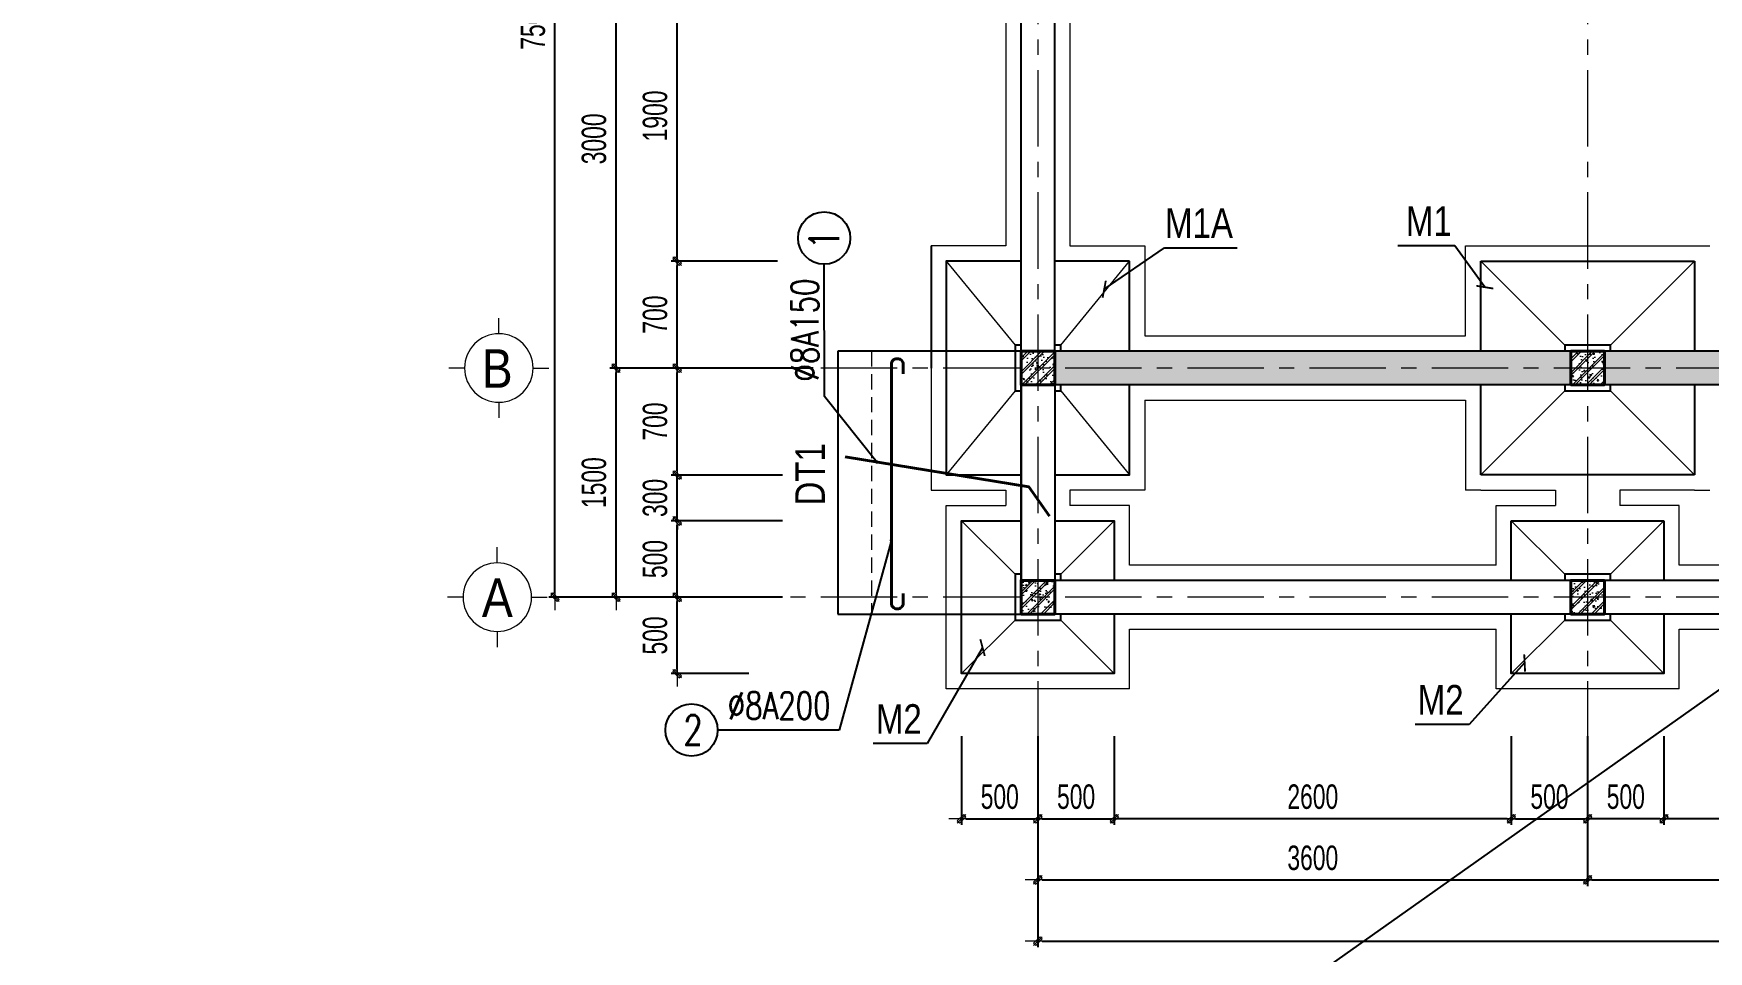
# Model space of a CAD drawing. Header units: millimetres. Extents: x -295047 to 304185, y -728047 to -308748.
# Drawn here: x -172097 to -161128, y -333995 to -327988 of the extents above; entities that cross this region are included whole.
import ezdxf
from ezdxf.enums import TextEntityAlignment as Align

# ---------------------------------------------------------------- set-up
doc = ezdxf.new("R2010")
doc.units = ezdxf.units.MM
doc.header["$MEASUREMENT"] = 0
doc.header["$PDMODE"] = 32
for name, pattern in [('CENTERX2', [4, 2.5, -0.5, 0.5, -0.5]), ('DASHDOT', [1, 0.5, -0.25, 0, -0.25]), ('HIDDEN', [0.375, 0.25, -0.125])]:
    doc.linetypes.add(name, pattern=pattern)
doc.layers.get('Defpoints').update_dxf_attribs({"color": 1})
doc.layers.add('KCS_Plotter', color=11, linetype='Continuous', plot=False)
for name, color, linetype, lineweight in [('LC Dim', 8, 'Continuous', 18), ('LC Hatch', 252, 'Continuous', 9), ('LC ISO', 153, 'Continuous', 13), ('LC MANH DUT', 35, 'HIDDEN', 5), ('LC Net dam2', 6, 'Continuous', 40), ('LC Net manh', 219, 'Continuous', 5), ('LC Net thay', 7, 'Continuous', 25), ('LC Net truc', 79, 'DASHDOT', 13), ('LC Text1', 3, 'Continuous', 20), ('LC Text2', 7, 'Continuous', 25)]:
    doc.layers.add(name, color=color, linetype=linetype, lineweight=lineweight)
doc.styles.add('d-dim', font='VHARIALN.TTF')
doc.styles.add('HOATBIF', font='hoatbif.shx', dxfattribs={"width": 0.7})
doc.styles.add('LC 1', font='VHAVANB.TTF')
doc.styles.add('LC 3', font='vnsimli.shx', dxfattribs={"width": 0.75})
doc.styles.add('T2', font='VHARIAL.TTF', dxfattribs={"width": 0.8})
doc.dimstyles.new('1-100', dxfattribs={"dimscale": 100, "dimtxt": 2.5, "dimasz": 0.35, "dimexe": 0.5, "dimexo": 0, "dimgap": 0.8, "dimtad": 1, "dimdec": 0, "dimzin": 0, "dimdsep": 46, "dimtxsty": 'HOATBIF', "dimblk1": 'DOT', "dimblk2": 'DOT', "dimsah": 1, "dimcen": -1, "dimdle": 1, "dimclrd": 256, "dimclre": 256, "dimclrt": 4, "dimadec": 3, "dimazin": 2, "dimtfac": 0.333333, "dimtdec": 0, "dimtix": 1, "dimtmove": 2, "dimatfit": 3, "dimldrblk": 'DOT', "dimfxl": 1, "dimtvp": 0.833333, "dimtolj": 1, "dimtzin": 0, "dimarcsym": 0})
doc.dimstyles.new('mb', dxfattribs={"dimscale": 71, "dimtxt": 2.5, "dimasz": 0.35, "dimexe": 0.5, "dimexo": 0, "dimgap": 0.8, "dimtad": 1, "dimdec": 0, "dimzin": 0, "dimdsep": 46, "dimtxsty": 'HOATBIF', "dimblk1": 'DOT', "dimblk2": 'DOT', "dimsah": 1, "dimcen": -1, "dimdle": 1, "dimclrd": 256, "dimclre": 256, "dimclrt": 4, "dimadec": 3, "dimazin": 2, "dimtfac": 0.333333, "dimtdec": 0, "dimtix": 1, "dimtmove": 2, "dimatfit": 3, "dimldrblk": 'DOT', "dimfxl": 1, "dimtvp": 0.833333, "dimtolj": 1, "dimtzin": 0, "dimarcsym": 0})
doc.dimstyles.new('Vtk 1-100', dxfattribs={"dimtxt": 220, "dimasz": 80, "dimexe": 80, "dimexo": 0, "dimgap": 50, "dimtad": 1, "dimdec": 0, "dimzin": 0, "dimdsep": 46, "dimtxsty": 'd-dim', "dimblk1": 'ARCHTICK', "dimblk2": 'ARCHTICK', "dimsah": 1, "dimcen": 80, "dimdle": 80, "dimclrd": 256, "dimclre": 256, "dimclrt": 7, "dimadec": 0, "dimazin": 0, "dimtfac": 1, "dimtdec": 0, "dimtix": 1, "dimtmove": 0, "dimatfit": 3, "dimldrblk": 'ARCHTICK', "dimfxl": 1, "dimtolj": 1, "dimtzin": 0, "dimarcsym": 0})

# ---------------------------------------------------------------- blocks, each defined once
blk = doc.blocks.new('DOT')
at = {"layer": 'LC Dim'}
blk.add_line((-3, 0), (3, 0), dxfattribs=at)
at = {"layer": 'LC Dim', "color": 4}
blk.add_line((-1, -1), (1, 1), dxfattribs=at)
blk.add_lwpolyline([(0.5, 1), (-1, -0.5), (-0.5, -1), (1, 0.5)], close=True, dxfattribs=at)
blk = doc.blocks.new('*D661')
at = {"layer": 'Defpoints', "color": 0, "ltscale": 2, "transparency": 16777216}
for p in [(-161419, -332586), (-158819, -332586), (-161419, -333127)]:
    blk.add_point(p, dxfattribs=at)
at = {"layer": 'LC Dim', "lineweight": -2, "ltscale": 2, "transparency": 16777216}
for p, q in [((-161419, -332586), (-161419, -333167)), ((-158819, -332586), (-158819, -333167)), ((-158847, -333127), (-161391, -333127))]:
    blk.add_line(p, q, dxfattribs=at)
at = {"layer": 'LC Dim', "lineweight": -2, "ltscale": 2, "transparency": 16777216, "xscale": 28, "yscale": 28, "zscale": 28, "rotation": 180}
blk.add_blockref('DOT', (-161419, -333127), dxfattribs=at)
at = {"layer": 'LC Dim', "lineweight": -2, "ltscale": 2, "transparency": 16777216, "xscale": 28, "yscale": 28, "zscale": 28}
blk.add_blockref('DOT', (-158819, -333127), dxfattribs=at)
at = {"layer": 'LC Dim', "color": 4, "ltscale": 2, "transparency": 16777216, "insert": (-160119, -332983), "char_height": 160, "attachment_point": 5, "style": 'HOATBIF'}
blk.add_mtext('\\A1;2600', dxfattribs=at)
blk = doc.blocks.new('_Dot')
at = {"color": 0, "linetype": 'ByBlock', "lineweight": -2}
blk.add_line((-0.5, 0), (-1, 0), dxfattribs=at)
at = {"color": 0, "linetype": 'ByBlock', "const_width": 0.5}
blk.add_lwpolyline([(-0.25, 0, 1), (0.25, 0, 1)], format="xyb", close=True, dxfattribs=at)
blk = doc.blocks.new('*D662')
at = {"layer": 'Defpoints', "color": 0, "ltscale": 2, "transparency": 16777216}
for p in [(-165519, -332586), (-161919, -332586), (-161919, -333527)]:
    blk.add_point(p, dxfattribs=at)
at = {"layer": 'LC Dim', "lineweight": -2, "ltscale": 2, "transparency": 16777216}
for p, q in [((-165519, -332586), (-165519, -333567)), ((-161919, -332586), (-161919, -333567)), ((-165491, -333527), (-161947, -333527))]:
    blk.add_line(p, q, dxfattribs=at)
at = {"layer": 'LC Dim', "lineweight": -2, "ltscale": 2, "transparency": 16777216, "xscale": 28, "yscale": 28, "zscale": 28, "rotation": 180}
blk.add_blockref('DOT', (-165519, -333527), dxfattribs=at)
at = {"layer": 'LC Dim', "lineweight": -2, "ltscale": 2, "transparency": 16777216, "xscale": 28, "yscale": 28, "zscale": 28}
blk.add_blockref('DOT', (-161919, -333527), dxfattribs=at)
at = {"layer": 'LC Dim', "color": 4, "ltscale": 2, "transparency": 16777216, "insert": (-163719, -333383), "char_height": 160, "attachment_point": 5, "style": 'HOATBIF'}
blk.add_mtext('\\A1;3600', dxfattribs=at)
blk = doc.blocks.new('*D663')
at = {"layer": 'Defpoints', "color": 0, "ltscale": 2, "transparency": 16777216}
for p in [(-161919, -332586), (-158319, -332586), (-158319, -333527)]:
    blk.add_point(p, dxfattribs=at)
at = {"layer": 'LC Dim', "lineweight": -2, "ltscale": 2, "transparency": 16777216}
for p, q in [((-161919, -332586), (-161919, -333567)), ((-158319, -332586), (-158319, -333567)), ((-161891, -333527), (-158347, -333527))]:
    blk.add_line(p, q, dxfattribs=at)
at = {"layer": 'LC Dim', "lineweight": -2, "ltscale": 2, "transparency": 16777216, "xscale": 28, "yscale": 28, "zscale": 28, "rotation": 180}
blk.add_blockref('DOT', (-161919, -333527), dxfattribs=at)
at = {"layer": 'LC Dim', "lineweight": -2, "ltscale": 2, "transparency": 16777216, "xscale": 28, "yscale": 28, "zscale": 28}
blk.add_blockref('DOT', (-158319, -333527), dxfattribs=at)
at = {"layer": 'LC Dim', "color": 4, "ltscale": 2, "transparency": 16777216, "insert": (-160119, -333383), "char_height": 160, "attachment_point": 5, "style": 'HOATBIF'}
blk.add_mtext('\\A1;3600', dxfattribs=at)
blk = doc.blocks.new('*D665')
at = {"layer": 'Defpoints', "color": 0, "ltscale": 2, "transparency": 16777216}
for p in [(-165519, -332586), (-154719, -332586), (-154719, -333927)]:
    blk.add_point(p, dxfattribs=at)
at = {"layer": 'LC Dim', "lineweight": -2, "ltscale": 2, "transparency": 16777216}
for p, q in [((-165519, -332586), (-165519, -333967)), ((-154719, -332586), (-154719, -333967)), ((-165491, -333927), (-154747, -333927))]:
    blk.add_line(p, q, dxfattribs=at)
at = {"layer": 'LC Dim', "lineweight": -2, "ltscale": 2, "transparency": 16777216, "xscale": 28, "yscale": 28, "zscale": 28, "rotation": 180}
blk.add_blockref('DOT', (-165519, -333927), dxfattribs=at)
at = {"layer": 'LC Dim', "lineweight": -2, "ltscale": 2, "transparency": 16777216, "xscale": 28, "yscale": 28, "zscale": 28}
blk.add_blockref('DOT', (-154719, -333927), dxfattribs=at)
at = {"layer": 'LC Dim', "color": 4, "ltscale": 2, "transparency": 16777216, "insert": (-160119, -333783), "char_height": 160, "attachment_point": 5, "style": 'HOATBIF'}
blk.add_mtext('\\A1;10800', dxfattribs=at)
blk = doc.blocks.new('*D678')
at = {"layer": 'Defpoints', "color": 0, "ltscale": 2, "transparency": 16777216}
for p in [(-161919, -332586), (-161419, -332586), (-161919, -333127)]:
    blk.add_point(p, dxfattribs=at)
at = {"layer": 'LC Dim', "lineweight": -2, "ltscale": 2, "transparency": 16777216}
for p, q in [((-161919, -332586), (-161919, -333167)), ((-161419, -332586), (-161419, -333167)), ((-161447, -333127), (-161891, -333127))]:
    blk.add_line(p, q, dxfattribs=at)
at = {"layer": 'LC Dim', "lineweight": -2, "ltscale": 2, "transparency": 16777216, "xscale": 28, "yscale": 28, "zscale": 28, "rotation": 180}
blk.add_blockref('DOT', (-161919, -333127), dxfattribs=at)
at = {"layer": 'LC Dim', "lineweight": -2, "ltscale": 2, "transparency": 16777216, "xscale": 28, "yscale": 28, "zscale": 28}
blk.add_blockref('DOT', (-161419, -333127), dxfattribs=at)
at = {"layer": 'LC Dim', "color": 4, "ltscale": 2, "transparency": 16777216, "insert": (-161669, -332983), "char_height": 160, "attachment_point": 5, "style": 'HOATBIF'}
blk.add_mtext('\\A1;500', dxfattribs=at)
blk = doc.blocks.new('A$C244B5B27')
at = {"layer": 'LC Hatch'}
h = blk.add_hatch(dxfattribs=at)
h.set_pattern_fill('CHAU-01', color=256, scale=15, pattern_type=2)
h.set_pattern_definition([(50, (-1043319.22, 434015.82), (107.5890274, -9.41282), [11.25, -123.75]), (355, (-1043319.22, 434015.82), (-20.8127, 112.82882), [9, -99]), (100.4514, (-1043310.25, 434015.04), (86.776407, 103.415931), [9.561029, -105.171317]), (46.1842, (-1043319.22, 434045.82), (160.086157, -24.827852), [16.875, -185.625]), (96.6356, (-1043305.88, 434043.75), (140.199406, 146.11768), [14.341543, -157.75695]), (351.1842, (-1043319.22, 434045.82), (140.199292, 146.11779), [13.5, -148.5]), (21, (-1043304.22, 434038.32), (89.536058, -60.3928336), [11.25, -123.75]), (326, (-1043304.22, 434038.32), (36.4973, 108.772507), [9, -99]), (71.4514, (-1043296.76, 434033.29), (126.033394, 48.3795745), [9.561029, -105.171317]), (37.5, (-1043319.22, 434015.823), (1.8239783, 49.9340781), [0, -97.8, 0, -100.5, 0, -99.375]), (7.5, (-1043319.22, 434015.82), (39.4604306, 59.1617568), [0, -57.3, 0, -95.55, 0, -37.875]), (327.5, (-1043352.67, 434015.823), (80.0733654, -3.3832308), [0, -37.5, 0, -117, 0, -155.25]), (317.5, (-1043367.67, 434015.82), (87.4779254, 15.0157473), [0, -48.75, 0, -77.7, 0, -110.25]), (45, (-1043319.22, 434015.82), (-45.0780573, 45.0780573), []), (45, (-1043319.22, 434034.2), (-45.0780573, 45.0780573), [])])
h.paths.add_polyline_path([(110, 110), (-110, 110), (-110, -110), (110, -110)])
at = {"layer": 'LC Net dam2'}
blk.add_lwpolyline([(-110, -110), (110, -110), (110, 110), (-110, 110)], close=True, dxfattribs=at)
blk = doc.blocks.new('*D642')
at = {"layer": 'Defpoints', "color": 0, "ltscale": 2, "transparency": 16777216}
for p in [(-167882, -331177), (-167191, -331177), (-167191, -331677)]:
    blk.add_point(p, dxfattribs=at)
at = {"layer": 'LC Dim', "lineweight": -2, "ltscale": 2, "transparency": 16777216}
for p, q in [((-167191, -331177), (-167922, -331177)), ((-167882, -331649), (-167882, -331205)), ((-167191, -331677), (-167922, -331677))]:
    blk.add_line(p, q, dxfattribs=at)
at = {"layer": 'LC Dim', "lineweight": -2, "ltscale": 2, "transparency": 16777216, "xscale": 28, "yscale": 28, "zscale": 28}
for p, rotation in [((-167882, -331177), 90), ((-167882, -331677), 270)]:
    blk.add_blockref('DOT', p, dxfattribs=dict(at, rotation=rotation))
at = {"layer": 'LC Dim', "color": 4, "ltscale": 2, "transparency": 16777216, "insert": (-168026, -331427), "char_height": 160, "attachment_point": 5, "rotation": 90, "style": 'HOATBIF'}
blk.add_mtext('\\A1;500', dxfattribs=at)
blk = doc.blocks.new('*D643')
at = {"layer": 'Defpoints', "color": 0, "ltscale": 2, "transparency": 16777216}
for p in [(-167882, -330877), (-167191, -330877), (-167191, -331177)]:
    blk.add_point(p, dxfattribs=at)
at = {"layer": 'LC Dim', "lineweight": -2, "ltscale": 2, "transparency": 16777216}
for p, q in [((-167882, -330849), (-167882, -330821)), ((-167191, -330877), (-167922, -330877)), ((-167882, -331177), (-167882, -330877)), ((-167191, -331177), (-167922, -331177)), ((-167882, -331205), (-167882, -331233))]:
    blk.add_line(p, q, dxfattribs=at)
at = {"layer": 'LC Dim', "lineweight": -2, "ltscale": 2, "transparency": 16777216, "xscale": 28, "yscale": 28, "zscale": 28}
for p, rotation in [((-167882, -330877), 270), ((-167882, -331177), 90)]:
    blk.add_blockref('DOT', p, dxfattribs=dict(at, rotation=rotation))
at = {"layer": 'LC Dim', "color": 4, "ltscale": 2, "transparency": 16777216, "insert": (-168026, -331027), "char_height": 160, "attachment_point": 5, "rotation": 90, "style": 'HOATBIF'}
blk.add_mtext('\\A1;300', dxfattribs=at)
blk = doc.blocks.new('*D644')
at = {"layer": 'Defpoints', "color": 0, "ltscale": 2, "transparency": 16777216}
for p in [(-167882, -330177), (-167191, -330177), (-167191, -330877)]:
    blk.add_point(p, dxfattribs=at)
at = {"layer": 'LC Dim', "lineweight": -2, "ltscale": 2, "transparency": 16777216}
for p, q in [((-167191, -330177), (-167922, -330177)), ((-167882, -330849), (-167882, -330205)), ((-167191, -330877), (-167922, -330877))]:
    blk.add_line(p, q, dxfattribs=at)
at = {"layer": 'LC Dim', "lineweight": -2, "ltscale": 2, "transparency": 16777216, "xscale": 28, "yscale": 28, "zscale": 28}
for p, rotation in [((-167882, -330177), 90), ((-167882, -330877), 270)]:
    blk.add_blockref('DOT', p, dxfattribs=dict(at, rotation=rotation))
at = {"layer": 'LC Dim', "color": 4, "ltscale": 2, "transparency": 16777216, "insert": (-168026, -330527), "char_height": 160, "attachment_point": 5, "rotation": 90, "style": 'HOATBIF'}
blk.add_mtext('\\A1;700', dxfattribs=at)
blk = doc.blocks.new('*D645')
at = {"layer": 'Defpoints', "color": 0, "ltscale": 2, "transparency": 16777216}
for p in [(-167882, -329477), (-167225, -329477), (-167225, -330177)]:
    blk.add_point(p, dxfattribs=at)
at = {"layer": 'LC Dim', "lineweight": -2, "ltscale": 2, "transparency": 16777216}
for p, q in [((-167225, -329477), (-167922, -329477)), ((-167882, -330149), (-167882, -329505)), ((-167225, -330177), (-167922, -330177))]:
    blk.add_line(p, q, dxfattribs=at)
at = {"layer": 'LC Dim', "lineweight": -2, "ltscale": 2, "transparency": 16777216, "xscale": 28, "yscale": 28, "zscale": 28}
for p, rotation in [((-167882, -329477), 90), ((-167882, -330177), 270)]:
    blk.add_blockref('DOT', p, dxfattribs=dict(at, rotation=rotation))
at = {"layer": 'LC Dim', "color": 4, "ltscale": 2, "transparency": 16777216, "insert": (-168026, -329827), "char_height": 160, "attachment_point": 5, "rotation": 90, "style": 'HOATBIF'}
blk.add_mtext('\\A1;700', dxfattribs=at)
blk = doc.blocks.new('*D646')
at = {"layer": 'Defpoints', "color": 0, "ltscale": 2, "transparency": 16777216}
for p in [(-167882, -327577), (-167225, -327577), (-167225, -329477)]:
    blk.add_point(p, dxfattribs=at)
at = {"layer": 'LC Dim', "lineweight": -2, "ltscale": 2, "transparency": 16777216}
for p, q in [((-167225, -327577), (-167922, -327577)), ((-167882, -329449), (-167882, -327605)), ((-167225, -329477), (-167922, -329477))]:
    blk.add_line(p, q, dxfattribs=at)
at = {"layer": 'LC Dim', "lineweight": -2, "ltscale": 2, "transparency": 16777216, "xscale": 28, "yscale": 28, "zscale": 28}
for p, rotation in [((-167882, -327577), 90), ((-167882, -329477), 270)]:
    blk.add_blockref('DOT', p, dxfattribs=dict(at, rotation=rotation))
at = {"layer": 'LC Dim', "color": 4, "ltscale": 2, "transparency": 16777216, "insert": (-168026, -328527), "char_height": 160, "attachment_point": 5, "rotation": 90, "style": 'HOATBIF'}
blk.add_mtext('\\A1;1900', dxfattribs=at)
blk = doc.blocks.new('*D650')
at = {"layer": 'Defpoints', "color": 0, "ltscale": 2, "transparency": 16777216}
for p in [(-168282, -330177), (-166990, -330177), (-167191, -331677)]:
    blk.add_point(p, dxfattribs=at)
at = {"layer": 'LC Dim', "lineweight": -2, "ltscale": 2, "transparency": 16777216}
for p, q in [((-166990, -330177), (-168322, -330177)), ((-168282, -331649), (-168282, -330205)), ((-167191, -331677), (-168322, -331677))]:
    blk.add_line(p, q, dxfattribs=at)
at = {"layer": 'LC Dim', "lineweight": -2, "ltscale": 2, "transparency": 16777216, "xscale": 28, "yscale": 28, "zscale": 28}
for p, rotation in [((-168282, -330177), 90), ((-168282, -331677), 270)]:
    blk.add_blockref('DOT', p, dxfattribs=dict(at, rotation=rotation))
at = {"layer": 'LC Dim', "color": 4, "ltscale": 2, "transparency": 16777216, "insert": (-168426, -330927), "char_height": 160, "attachment_point": 5, "rotation": 90, "style": 'HOATBIF'}
blk.add_mtext('\\A1;1500', dxfattribs=at)
blk = doc.blocks.new('*D651')
at = {"layer": 'Defpoints', "color": 0, "ltscale": 2, "transparency": 16777216}
for p in [(-168282, -327177), (-167191, -327177), (-166990, -330177)]:
    blk.add_point(p, dxfattribs=at)
at = {"layer": 'LC Dim', "lineweight": -2, "ltscale": 2, "transparency": 16777216}
for p, q in [((-167191, -327177), (-168322, -327177)), ((-168282, -330149), (-168282, -327205)), ((-166990, -330177), (-168322, -330177))]:
    blk.add_line(p, q, dxfattribs=at)
at = {"layer": 'LC Dim', "lineweight": -2, "ltscale": 2, "transparency": 16777216, "xscale": 28, "yscale": 28, "zscale": 28}
for p, rotation in [((-168282, -327177), 90), ((-168282, -330177), 270)]:
    blk.add_blockref('DOT', p, dxfattribs=dict(at, rotation=rotation))
at = {"layer": 'LC Dim', "color": 4, "ltscale": 2, "transparency": 16777216, "insert": (-168426, -328677), "char_height": 160, "attachment_point": 5, "rotation": 90, "style": 'HOATBIF'}
blk.add_mtext('\\A1;3000', dxfattribs=at)
blk = doc.blocks.new('*D652')
at = {"layer": 'Defpoints', "color": 0, "ltscale": 2, "transparency": 16777216}
for p in [(-168682, -324177), (-167191, -324177), (-167191, -331677)]:
    blk.add_point(p, dxfattribs=at)
at = {"layer": 'LC Dim', "lineweight": -2, "ltscale": 2, "transparency": 16777216}
for p, q in [((-167191, -324177), (-168722, -324177)), ((-168682, -331649), (-168682, -324205)), ((-167191, -331677), (-168722, -331677))]:
    blk.add_line(p, q, dxfattribs=at)
at = {"layer": 'LC Dim', "lineweight": -2, "ltscale": 2, "transparency": 16777216, "xscale": 28, "yscale": 28, "zscale": 28}
for p, rotation in [((-168682, -324177), 90), ((-168682, -331677), 270)]:
    blk.add_blockref('DOT', p, dxfattribs=dict(at, rotation=rotation))
at = {"layer": 'LC Dim', "color": 4, "ltscale": 2, "transparency": 16777216, "insert": (-168826, -327927), "char_height": 160, "attachment_point": 5, "rotation": 90, "style": 'HOATBIF'}
blk.add_mtext('\\A1;7500', dxfattribs=at)
blk = doc.blocks.new('TTRUC')
at = {"layer": 'LC ISO'}
for p, q in [((0, 6.95), (0, 10.13)), ((-6.95, 0), (-10.13, 0)), ((6.95, 0), (10.13, 0)), ((0, -6.95), (0, -10.13))]:
    blk.add_line(p, q, dxfattribs=at)
at = {"layer": 'LC Net manh'}
blk.add_circle((0, 0), 6.95, dxfattribs=at)
blk = doc.blocks.new('_ArchTick')
at = {"color": 0, "linetype": 'ByBlock', "const_width": 0.15}
blk.add_lwpolyline([(-0.5, -0.5), (0.5, 0.5)], dxfattribs=at)
blk = doc.blocks.new('*D655')
at = {"layer": 'Defpoints', "color": 0, "ltscale": 2, "transparency": 16777216}
for p in [(-165519, -332586), (-165019, -332586), (-165019, -333127)]:
    blk.add_point(p, dxfattribs=at)
at = {"layer": 'LC Dim', "lineweight": -2, "ltscale": 2, "transparency": 16777216}
for p, q in [((-165519, -332586), (-165519, -333167)), ((-165019, -332586), (-165019, -333167)), ((-165491, -333127), (-165047, -333127))]:
    blk.add_line(p, q, dxfattribs=at)
at = {"layer": 'LC Dim', "lineweight": -2, "ltscale": 2, "transparency": 16777216, "xscale": 28, "yscale": 28, "zscale": 28, "rotation": 180}
blk.add_blockref('DOT', (-165519, -333127), dxfattribs=at)
at = {"layer": 'LC Dim', "lineweight": -2, "ltscale": 2, "transparency": 16777216, "xscale": 28, "yscale": 28, "zscale": 28}
blk.add_blockref('DOT', (-165019, -333127), dxfattribs=at)
at = {"layer": 'LC Dim', "color": 4, "ltscale": 2, "transparency": 16777216, "insert": (-165269, -332983), "char_height": 160, "attachment_point": 5, "style": 'HOATBIF'}
blk.add_mtext('\\A1;500', dxfattribs=at)
blk = doc.blocks.new('*D656')
at = {"layer": 'Defpoints', "color": 0, "ltscale": 2, "transparency": 16777216}
for p in [(-162419, -332586), (-161919, -332586), (-161919, -333127)]:
    blk.add_point(p, dxfattribs=at)
at = {"layer": 'LC Dim', "lineweight": -2, "ltscale": 2, "transparency": 16777216}
for p, q in [((-162419, -332586), (-162419, -333167)), ((-161919, -332586), (-161919, -333167)), ((-162391, -333127), (-161947, -333127))]:
    blk.add_line(p, q, dxfattribs=at)
at = {"layer": 'LC Dim', "lineweight": -2, "ltscale": 2, "transparency": 16777216, "xscale": 28, "yscale": 28, "zscale": 28, "rotation": 180}
blk.add_blockref('DOT', (-162419, -333127), dxfattribs=at)
at = {"layer": 'LC Dim', "lineweight": -2, "ltscale": 2, "transparency": 16777216, "xscale": 28, "yscale": 28, "zscale": 28}
blk.add_blockref('DOT', (-161919, -333127), dxfattribs=at)
at = {"layer": 'LC Dim', "color": 4, "ltscale": 2, "transparency": 16777216, "insert": (-162169, -332983), "char_height": 160, "attachment_point": 5, "style": 'HOATBIF'}
blk.add_mtext('\\A1;500', dxfattribs=at)
blk = doc.blocks.new('*D697')
at = {"layer": 'Defpoints', "color": 0, "ltscale": 2, "transparency": 16777216}
for p in [(-165019, -332586), (-162419, -332586), (-165019, -333127)]:
    blk.add_point(p, dxfattribs=at)
at = {"layer": 'LC Dim', "lineweight": -2, "ltscale": 2, "transparency": 16777216}
for p, q in [((-165019, -332586), (-165019, -333167)), ((-162419, -332586), (-162419, -333167)), ((-162447, -333127), (-164991, -333127))]:
    blk.add_line(p, q, dxfattribs=at)
at = {"layer": 'LC Dim', "lineweight": -2, "ltscale": 2, "transparency": 16777216, "xscale": 28, "yscale": 28, "zscale": 28, "rotation": 180}
blk.add_blockref('DOT', (-165019, -333127), dxfattribs=at)
at = {"layer": 'LC Dim', "lineweight": -2, "ltscale": 2, "transparency": 16777216, "xscale": 28, "yscale": 28, "zscale": 28}
blk.add_blockref('DOT', (-162419, -333127), dxfattribs=at)
at = {"layer": 'LC Dim', "color": 4, "ltscale": 2, "transparency": 16777216, "insert": (-163719, -332983), "char_height": 160, "attachment_point": 5, "style": 'HOATBIF'}
blk.add_mtext('\\A1;2600', dxfattribs=at)
blk = doc.blocks.new('*D776')
at = {"layer": 'Defpoints', "color": 0, "ltscale": 2, "transparency": 16777216}
for p in [(-167882, -331677), (-167413, -331677), (-167413, -332177)]:
    blk.add_point(p, dxfattribs=at)
at = {"layer": 'LC Dim', "lineweight": -2, "ltscale": 2, "transparency": 16777216}
for p, q in [((-167413, -331677), (-167922, -331677)), ((-167882, -332149), (-167882, -331705)), ((-167413, -332177), (-167922, -332177))]:
    blk.add_line(p, q, dxfattribs=at)
at = {"layer": 'LC Dim', "lineweight": -2, "ltscale": 2, "transparency": 16777216, "xscale": 28, "yscale": 28, "zscale": 28}
for p, rotation in [((-167882, -331677), 90), ((-167882, -332177), 270)]:
    blk.add_blockref('DOT', p, dxfattribs=dict(at, rotation=rotation))
at = {"layer": 'LC Dim', "color": 4, "ltscale": 2, "transparency": 16777216, "insert": (-168026, -331927), "char_height": 160, "attachment_point": 5, "rotation": 90, "style": 'HOATBIF'}
blk.add_mtext('\\A1;500', dxfattribs=at)
blk = doc.blocks.new('*D777')
at = {"layer": 'Defpoints', "color": 0, "ltscale": 2, "transparency": 16777216}
for p in [(-166019, -332586), (-165519, -332586), (-165519, -333127)]:
    blk.add_point(p, dxfattribs=at)
at = {"layer": 'LC Dim', "lineweight": -2, "ltscale": 2, "transparency": 16777216}
for p, q in [((-166019, -332586), (-166019, -333167)), ((-165519, -332586), (-165519, -333167)), ((-165991, -333127), (-165547, -333127))]:
    blk.add_line(p, q, dxfattribs=at)
at = {"layer": 'LC Dim', "lineweight": -2, "ltscale": 2, "transparency": 16777216, "xscale": 28, "yscale": 28, "zscale": 28, "rotation": 180}
blk.add_blockref('DOT', (-166019, -333127), dxfattribs=at)
at = {"layer": 'LC Dim', "lineweight": -2, "ltscale": 2, "transparency": 16777216, "xscale": 28, "yscale": 28, "zscale": 28}
blk.add_blockref('DOT', (-165519, -333127), dxfattribs=at)
at = {"layer": 'LC Dim', "color": 4, "ltscale": 2, "transparency": 16777216, "insert": (-165769, -332983), "char_height": 160, "attachment_point": 5, "style": 'HOATBIF'}
blk.add_mtext('\\A1;500', dxfattribs=at)

msp = doc.modelspace()

# ---------------------------------------------------------------- hatches: boundary and pattern name
at = {"layer": 'LC Hatch', "ltscale": 2}
h = msp.add_hatch(dxfattribs=at)
h.set_pattern_fill('BTCT', color=256, scale=30)
h.set_pattern_definition([(50, (-1950.78, 22931.76), (215.178055, -18.82564), [22.5, -247.5]), (355, (-1950.78, 22931.76), (-41.6254, 225.65764), [18, -198]), (100.4514, (-1932.84, 22930.19), (173.55281, 206.83186), [19.12206, -210.34263]), (46.1842, (-1950.78, 22991.76), (320.17231, -49.6557), [33.75, -371.25]), (96.6356, (-1924.1, 22987.62), (280.3988, 292.23536), [28.6831, -315.5139]), (351.1842, (-1950.78, 22991.76), (280.39858, 292.23558), [27, -297]), (21, (-1920.78, 22976.76), (179.072116, -120.78567), [22.5, -247.5]), (326, (-1920.78, 22976.76), (72.9946, 217.54501), [18, -198]), (71.4514, (-1905.85, 22966.7), (252.06679, 96.75915), [19.12206, -210.34263]), (37.5, (-1950.776, 22931.76), (3.647957, 99.868156), [0, -195.6, 0, -201, 0, -198.75]), (7.5, (-1950.78, 22931.76), (78.92086, 118.323514), [0, -114.6, 0, -191.1, 0, -75.75]), (327.5, (-2017.676, 22931.76), (160.146731, -6.766462), [0, -75, 0, -234, 0, -310.5]), (317.5, (-2047.68, 22931.76), (174.95585, 30.031495), [0, -97.5, 0, -155.4, 0, -220.5]), (45, (-1950.78, 22931.76), (-79.549513, 79.549513), []), (45, (-1897.74, 22931.76), (-79.549513, 79.549513), [])])
h.paths.add_polyline_path([(-162029.1, -330066.6), (-165409.1, -330066.6), (-165409.1, -330286.6), (-162029.1, -330286.6)])
h.paths.add_polyline_path([(-158429.1, -330066.6), (-161809.1, -330066.6), (-161809.1, -330286.6), (-158429.1, -330286.6)])
h.paths.add_polyline_path([(-154829.1, -330066.6), (-158209.1, -330066.6), (-158209.1, -330286.6), (-154829.1, -330286.6)])

# ---------------------------------------------------------------- linework, layer by layer
at = {"layer": 'KCS_Plotter', "ltscale": 2}
msp.add_line((-172935, -340681.5), (-146055, -321673.5), dxfattribs=at)
at = {"layer": 'LC MANH DUT', "ltscale": 400}
msp.add_line((-166609.1, -330066.6), (-166609.1, -331786.6), dxfattribs=at)
at = {"layer": 'LC Net dam2'}
msp.add_lwpolyline([(-166401.9, -331652.1), (-166401.9, -331716.1, -0.4142136), (-166438.2, -331752.5), (-166442.3, -331752.5, -0.4142136), (-166478.7, -331716.1), (-166478.6, -330892), (-166478.7, -330151.8, -0.4142136), (-166442.3, -330115.5), (-166438.2, -330115.5, -0.4142136), (-166401.8, -330151.8), (-166401.8, -330215.8)], format="xyb", dxfattribs=at)
msp.add_lwpolyline([(-165443.3, -331147), (-165577.9, -330954.9), (-166781, -330758.6)], dxfattribs=at)
at = {"layer": 'LC Net manh', "ltscale": 2}
for p, q in [((-165729.1, -327676.6), (-165729.1, -329376.6)), ((-165729.1, -329376.6), (-166219.1, -329376.6)), ((-166219.1, -329376.6), (-166219.1, -330976.6)), ((-166119.1, -329476.6), (-165669.1, -330026.6)), ((-165369.1, -330026.6), (-164919.1, -329476.6)), ((-162069.1, -330026.6), (-162619.1, -329476.6)), ((-161219.1, -329476.6), (-161769.1, -330026.6)), ((-165668.7, -330326.6), (-166119.1, -330876.6)), ((-165369.4, -330326.6), (-164919.1, -330876.6)), ((-164819.1, -330386.6), (-162719.1, -330386.6)), ((-164819.1, -330386.6), (-164819.1, -330976.6)), ((-162719.1, -330386.6), (-162719.1, -330976.6)), ((-162619.1, -330876.6), (-162068.7, -330326.6)), ((-161769.4, -330326.6), (-161219.1, -330876.6)), ((-166219.1, -330976.6), (-165729.1, -330976.6)), ((-165729.1, -330976.6), (-165729.1, -331076.6)), ((-165309.1, -330976.6), (-165309.1, -331076.6)), ((-164819.1, -330976.6), (-165309.1, -330976.6)), ((-162619.1, -330976.6), (-162719.1, -330976.6)), ((-162619.1, -330976.6), (-162129.1, -330976.6)), ((-162129.1, -330976.6), (-162129.1, -331076.6)), ((-161709.1, -330976.6), (-161709.1, -331076.6)), ((-161219.1, -330976.6), (-161709.1, -330976.6)), ((-161219.1, -330976.6), (-161119.1, -330976.6)), ((-166119.1, -332276.6), (-166119.1, -331076.6)), ((-166119.1, -331076.6), (-165729.1, -331076.6)), ((-164919.1, -331076.6), (-165309.1, -331076.6)), ((-164919.1, -331466.6), (-164919.1, -331076.6)), ((-162519.1, -331076.6), (-162129.1, -331076.6)), ((-162519.1, -331466.6), (-162519.1, -331076.6)), ((-161319.1, -331076.6), (-161709.1, -331076.6)), ((-161319.1, -331466.6), (-161319.1, -331076.6)), ((-165669.1, -331526.6), (-166019.1, -331176.6)), ((-165369.1, -331526.6), (-165019.1, -331176.6)), ((-162069.1, -331526.6), (-162419.1, -331176.6)), ((-161769.1, -331526.6), (-161419.1, -331176.6)), ((-162519.1, -331466.6), (-164919.1, -331466.6)), ((-158919.1, -331466.6), (-161319.1, -331466.6)), ((-165669.1, -331826.6), (-166019.1, -332176.6)), ((-165019.1, -332176.6), (-165369.1, -331826.6)), ((-164919.1, -332276.6), (-164919.1, -331886.6)), ((-164919.1, -331886.6), (-162519.1, -331886.6)), ((-162519.1, -332276.6), (-162519.1, -331886.6)), ((-162069.1, -331826.6), (-162419.1, -332176.6)), ((-161419.1, -332176.6), (-161769.1, -331826.6)), ((-161319.1, -331886.6), (-158919.1, -331886.6)), ((-161319.1, -332276.6), (-161319.1, -331886.6)), ((-164919.1, -332276.6), (-166119.1, -332276.6)), ((-161319.1, -332276.6), (-162519.1, -332276.6))]:
    msp.add_line(p, q, dxfattribs=at)
msp.add_lwpolyline([(-161119.1, -324980), (-162719.1, -324976.6), (-162719.1, -324386.6), (-164819.1, -324386.6), (-164819.1, -324976.6), (-165309.1, -324976.6), (-165309.1, -326676.6), (-165019.1, -326676.6), (-165019.1, -327676.6), (-165309.1, -327676.6), (-165309.1, -329376.6), (-164819.1, -329376.6), (-164819.1, -329966.6), (-162719.1, -329966.6), (-162719.1, -329376.6), (-161119.1, -329376.6)], dxfattribs=at)
at = {"layer": 'LC Net thay'}
for p, q in [((-165629.1, -330066.6), (-165629.1, -324286.6)), ((-165409.1, -330066.6), (-165409.1, -324286.6)), ((-166219.1, -329376.6), (-166219.1, -330176.6)), ((-165629.1, -330066.6), (-166829.1, -330066.6)), ((-166829.1, -330066.6), (-166829.1, -331786.6)), ((-154829.1, -330066.6), (-165409.1, -330066.6)), ((-165629.1, -330286.6), (-165629.1, -331566.6)), ((-154829.1, -330286.6), (-165409.1, -330286.6)), ((-165409.1, -330286.6), (-165409.1, -331566.6)), ((-162419.1, -331551.6), (-162419.1, -331176.6)), ((-162419.1, -331176.6), (-161419.1, -331176.6)), ((-161419.1, -331176.6), (-161419.1, -331566.6)), ((-158429.1, -331566.6), (-165409.1, -331566.6)), ((-166829.1, -331786.6), (-165629.1, -331786.6)), ((-158429.1, -331786.6), (-165409.1, -331786.6)), ((-162809.1, -331786.6), (-165409.1, -331786.6))]:
    msp.add_line(p, q, dxfattribs=at)
at = {"layer": 'LC Net thay', "ltscale": 2}
for p, q in [((-164919.1, -329476.6), (-165409.1, -329476.6)), ((-162619.1, -329476.6), (-161219.1, -329476.6)), ((-162619.1, -330066.6), (-162619.1, -329476.6)), ((-161219.1, -329476.6), (-161219.1, -330066.6)), ((-162619.1, -330876.6), (-162619.1, -330286.6)), ((-161219.1, -330286.6), (-161219.1, -330876.6)), ((-161219.1, -330876.6), (-162619.1, -330876.6))]:
    msp.add_line(p, q, dxfattribs=at)
at = {"layer": 'LC Net thay'}
for points in [[(-165629.1, -329476.6), (-166119.1, -329476.6), (-166119.1, -330176.6), (-166119.1, -330876.6), (-165629.1, -330876.6)], [(-164919.1, -330066.6), (-164919.1, -329476.6)], [(-165629.1, -331786.6), (-165629.1, -330066.6)], [(-165409.1, -330876.6), (-164919.1, -330876.6), (-164919.1, -330286.6)], [(-166019.1, -331551.6), (-166019.1, -331176.6), (-165629.1, -331176.6)], [(-165409.1, -331176.6), (-165019.1, -331176.6), (-165019.1, -331566.6)], [(-165409.1, -332176.6), (-166019.1, -332176.6), (-166019.1, -331551.6)], [(-165629.1, -331526.6), (-165669.1, -331526.6), (-165669.1, -331566.6)], [(-165669.1, -331566.6), (-165669.1, -331826.6), (-165409.1, -331826.6)], [(-165369.1, -331566.6), (-165369.1, -331526.6), (-165409.1, -331526.6)], [(-162419.1, -331566.6), (-162419.1, -331551.6)], [(-162029.1, -331526.6), (-162069.1, -331526.6), (-162069.1, -331566.6)], [(-161769.1, -331566.6), (-161769.1, -331526.6), (-162029.1, -331526.6)], [(-162029.1, -331786.6), (-162029.1, -331786.6), (-161809.1, -331786.6), (-161809.1, -331566.6), (-162029.1, -331566.6)], [(-165019.1, -331786.6), (-165019.1, -332176.6), (-165409.1, -332176.6)], [(-165409.1, -331826.6), (-165369.1, -331826.6), (-165369.1, -331786.6)], [(-161809.1, -332176.6), (-162419.1, -332176.6), (-162419.1, -331786.6)], [(-162069.1, -331786.6), (-162069.1, -331826.6), (-161809.1, -331826.6)], [(-161809.1, -331826.6), (-161769.1, -331826.6), (-161769.1, -331786.6)], [(-161419.1, -331786.6), (-161419.1, -332176.6), (-161809.1, -332176.6)]]:
    msp.add_lwpolyline(points, dxfattribs=at)
at = {"layer": 'LC Net thay', "ltscale": 2}
for points in [[(-165629.1, -330026.6), (-165669.1, -330026.6), (-165669.1, -330066.6)], [(-165669.1, -330066.6), (-165669.1, -330326.6), (-165629.1, -330326.6)], [(-165369.1, -330066.6), (-165369.1, -330026.6), (-165409.1, -330026.6)], [(-162029.1, -330026.6), (-162069.1, -330026.6), (-162069.1, -330066.6)], [(-161769.1, -330066.6), (-161769.1, -330026.6), (-162029.1, -330026.6)], [(-165409.1, -330326.6), (-165369.1, -330326.6), (-165369.1, -330286.6)], [(-162069.1, -330286.6), (-162069.1, -330326.6), (-161809.1, -330326.6)], [(-161809.1, -330326.6), (-161769.1, -330326.6), (-161769.1, -330286.6)]]:
    msp.add_lwpolyline(points, dxfattribs=at)
at = {"layer": 'LC Net thay'}
for points in [[(-165409.1, -330066.6), (-165629.1, -330066.6), (-165629.1, -330286.6), (-165409.1, -330286.6)], [(-161809.1, -330066.6), (-162029.1, -330066.6), (-162029.1, -330286.6), (-161809.1, -330286.6)], [(-165409.1, -331566.6), (-165629.1, -331566.6), (-165629.1, -331786.6), (-165409.1, -331786.6)]]:
    msp.add_lwpolyline(points, close=True, dxfattribs=at)
at = {"layer": 'LC Net truc', "linetype": 'CENTERX2', "ltscale": 200}
for p, q in [((-165519.1, -323426.9), (-165519.1, -333552.9)), ((-165519.1, -323426.9), (-165519.1, -333552.9)), ((-161919.1, -323426.9), (-161919.1, -333552.9)), ((-161919.1, -323426.9), (-161919.1, -333552.9)), ((-151240.2, -330176.6), (-167413.4, -330176.6)), ((-151240.2, -331676.6), (-167413.4, -331676.6))]:
    msp.add_line(p, q, dxfattribs=at)
at = {"layer": 'LC Text2', "ltscale": 100}
for centre in [(-166918.9, -329326.1), (-167787.6, -332545.9)]:
    msp.add_circle(centre, 171.2, dxfattribs=at)

# ---------------------------------------------------------------- block references
at = {"layer": 'LC Hatch', "rotation": 180}
for p in [(-165519.1, -330176.6), (-161919.1, -330176.6), (-165519.1, -331676.6), (-161919.1, -331676.6)]:
    msp.add_blockref('A$C244B5B27', p, dxfattribs=at)
at = {"layer": 'LC ISO', "xscale": -32.25101427308982, "yscale": 32.25101427308982, "zscale": 32.25101427308982}
for p in [(-169049.3, -330176.6), (-169059.6, -331676.6)]:
    msp.add_blockref('TTRUC', p, dxfattribs=at)

# ---------------------------------------------------------------- texts
at = {"layer": 'LC Text1', "ltscale": 0.2, "style": 'LC 1', "width": 0.9}
for s, p in [('b', (-169060.3, -330382)), ('a', (-169059.5, -331882))]:
    msp.add_text(s, height=252.5, dxfattribs=at).set_placement(p, align=Align.BOTTOM_CENTER)
at = {"layer": 'LC Text2', "style": 'T2', "width": 0.8}
for s, p in [('M1a', (-164464.2, -329325)), ('M1', (-162959.2, -329311.9)), ('M2', (-162881.7, -332444.4)), ('M2', (-166429.7, -332570.4))]:
    msp.add_text(s, height=193.55, dxfattribs=at).set_placement(p, align=Align.CENTER)
at = {"layer": 'LC Text2', "ltscale": 100, "style": 'LC 3', "width": 0.75}
msp.add_text('1', height=195.6, rotation=90, dxfattribs=at).set_placement((-166918.9, -329335.8), align=Align.MIDDLE_CENTER)
at = {"layer": 'LC Text2', "linetype": 'ByBlock', "style": 'LC 3', "width": 0.75}
msp.add_text('%%C8A150', height=177.78, rotation=90, dxfattribs=at).set_placement((-166956.3, -330265.5))
at = {"layer": 'LC Text2', "style": 'T2', "width": 0.8}
msp.add_text('DT1', height=193.55, rotation=90, dxfattribs=at).set_placement((-166914.5, -330872), align=Align.CENTER)
at = {"layer": 'LC Text2', "linetype": 'ByBlock', "style": 'LC 3', "width": 0.75}
msp.add_text('%%C8A200', height=177.78, dxfattribs=at).set_placement((-167551, -332475))
at = {"layer": 'LC Text2', "ltscale": 100, "style": 'LC 3', "width": 0.75}
msp.add_text('2', height=195.6, dxfattribs=at).set_placement((-167777.9, -332545.9), align=Align.MIDDLE_CENTER)

# ---------------------------------------------------------------- dimensions: what is measured, and where the dimension line sits
at = {"layer": 'LC Dim', "ltscale": 2}
for base, p1, p2, angle, picture, middle in [((-168681.9, -324176.6), (-167191.3, -331676.6), (-167191.3, -324176.6), 90, '*D652', (-168825.9, -327926.6)), ((-168281.9, -327176.6), (-166989.8, -330176.6), (-167191.3, -327176.6), 90, '*D651', (-168425.9, -328676.6)), ((-167881.9, -327576.6), (-167225, -329476.6), (-167225, -327576.6), 90, '*D646', (-168025.9, -328526.6)), ((-167881.9, -329476.6), (-167225, -330176.6), (-167225, -329476.6), 90, '*D645', (-168025.9, -329826.6)), ((-168281.9, -330176.6), (-167191.3, -331676.6), (-166989.8, -330176.6), 90, '*D650', (-168425.9, -330926.6)), ((-167881.9, -330176.6), (-167191.3, -330876.6), (-167191.3, -330176.6), 90, '*D644', (-168025.9, -330526.6)), ((-167881.9, -330876.6), (-167191.3, -331176.6), (-167191.3, -330876.6), 90, '*D643', (-168025.9, -331026.6)), ((-167881.9, -331176.6), (-167191.3, -331676.6), (-167191.3, -331176.6), 90, '*D642', (-168025.9, -331426.6)), ((-167881.9, -331676.6), (-167413.4, -332176.6), (-167413.4, -331676.6), 90, '*D776', (-168025.9, -331926.6)), ((-161919.1, -333527.4), (-165519.1, -332586.5), (-161919.1, -332586.5), 180, '*D662', (-163719.1, -333383.4)), ((-154719.1, -333927.4), (-165519.1, -332586.5), (-154719.1, -332586.5), 180, '*D665', (-160119.1, -333783.4)), ((-158319.1, -333527.4), (-161919.1, -332586.5), (-158319.1, -332586.5), 180, '*D663', (-160119.1, -333383.4)), ((-161919.1, -333127.4), (-161419.1, -332586.5), (-161919.1, -332586.5), 180, '*D678', (-161669.1, -332983.4)), ((-161419.1, -333127.4), (-158819.1, -332586.5), (-161419.1, -332586.5), 180, '*D661', (-160119.1, -332983.4))]:
    dim = msp.add_linear_dim(base=base, p1=p1, p2=p2, angle=angle, dimstyle='1-100', override={"dimscale": 80, "dimtxt": 2}, dxfattribs=at)
    dim.commit()
    dim.dimension.update_dxf_attribs({"geometry": picture, "text_midpoint": middle})
for base, p1, p2, picture, middle in [((-165519.1, -333127.4), (-166019.1, -332586.5), (-165519.1, -332586.5), '*D777', (-165769.1, -332983.4)), ((-165019.1, -333127.4), (-165519.1, -332586.5), (-165019.1, -332586.5), '*D655', (-165269.1, -332983.4)), ((-165019.1, -333127.4), (-162419.1, -332586.5), (-165019.1, -332586.5), '*D697', (-163719.1, -332983.4)), ((-161919.1, -333127.4), (-162419.1, -332586.5), (-161919.1, -332586.5), '*D656', (-162169.1, -332983.4))]:
    dim = msp.add_linear_dim(base=base, p1=p1, p2=p2, dimstyle='1-100', override={"dimscale": 80, "dimtxt": 2}, dxfattribs=at)
    dim.commit()
    dim.dimension.update_dxf_attribs({"geometry": picture, "text_midpoint": middle})

# ---------------------------------------------------------------- leaders
for points in [[(-166573.6, -330792.4), (-166917.6, -330362.5), (-166918.9, -329497.3)], [(-166478.6, -331304.1), (-166820.7, -332545.9), (-167616.4, -332545.9)]]:
    msp.add_leader(points, dimstyle='mb', override={"dimscale": 65}, dxfattribs=at)
at = {"layer": 'LC ISO'}
for points in [[(-165084.9, -329660.7), (-164689.4, -329390.4), (-164213.5, -329390.4)], [(-162592.4, -329647.6), (-162787.9, -329377.3), (-163161.7, -329377.3)], [(-165881.6, -332006.5), (-166243.8, -332634.8), (-166597.6, -332634.8)], [(-162331.6, -332106.5), (-162695.8, -332508.8), (-163049.6, -332508.8)]]:
    msp.add_leader(points, dimstyle='Vtk 1-100', override={"dimtad": 0}, dxfattribs=at)

doc.saveas('drawing.dxf')
